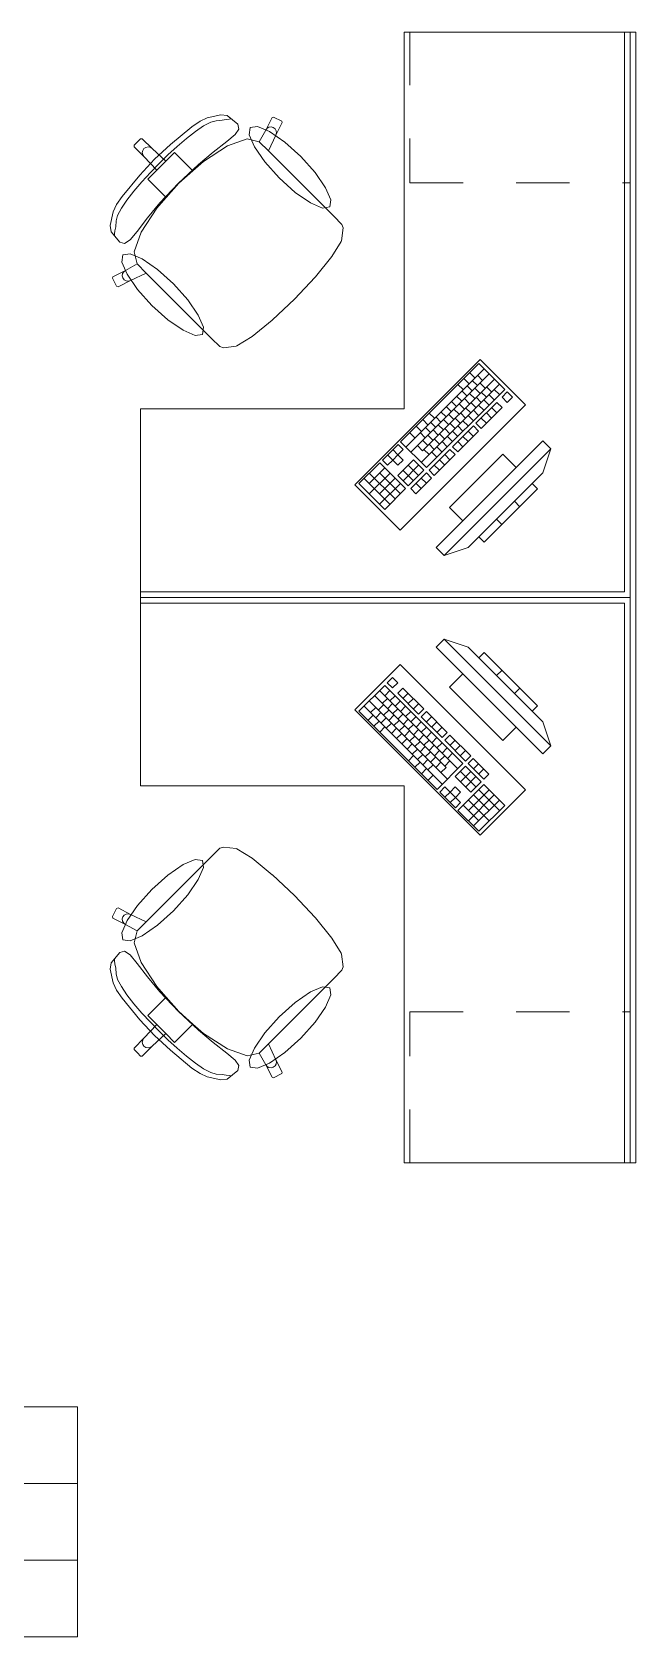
# Model space of a CAD drawing. Header units: inches. Extents: x -38 to 5698, y -33 to 92.
# Drawn here: x 294.52 to 296.123, y 11.549 to 15.807 of the extents above; entities that cross this region are included whole.
import ezdxf

# ---------------------------------------------------------------- set-up
doc = ezdxf.new("R2010")
doc.units = ezdxf.units.IN
doc.header["$MEASUREMENT"] = 0
doc.linetypes.add('Rayas', pattern=[0.282222, 0.141111, -0.141111])
doc.layers.add('02 _ ARQ _ ZON _ Espacio.3D', color=7, linetype='Continuous')
doc.layers.add('Interior - Mobiliario', color=7, linetype='Continuous')

msp = doc.modelspace()

# ---------------------------------------------------------------- linework, layer by layer
at = {"layer": '02 _ ARQ _ ZON _ Espacio.3D', "color": 252, "linetype": 'Continuous', "lineweight": 13}
for p, q in [((294.6402, 12.1596), (291.1814, 12.1596)), ((291.1814, 12.1596), (294.6402, 12.1596)), ((294.6402, 11.5489), (294.6402, 12.1596)), ((294.6402, 12.1596), (294.6402, 11.956)), ((294.6402, 11.956), (291.1814, 11.956)), ((291.1814, 11.956), (294.6402, 11.956)), ((294.6402, 11.956), (294.6402, 11.7525)), ((294.6402, 11.7525), (291.1814, 11.7525)), ((291.1814, 11.7525), (294.6402, 11.7525)), ((294.6402, 11.7525), (294.6402, 11.5489)), ((291.1814, 11.5489), (294.6402, 11.5489)), ((294.6402, 11.5489), (291.1814, 11.5489))]:
    msp.add_line(p, q, dxfattribs=at)
at = {"layer": 'Interior - Mobiliario', "color": 175, "linetype": 'Rayas', "lineweight": 13}
for p, q in [((295.5226, 15.8073), (295.5226, 15.4073)), ((295.5226, 15.4073), (296.1076, 15.4073)), ((295.5226, 12.8073), (295.5226, 13.2073)), ((295.5226, 13.2073), (296.1076, 13.2073))]:
    msp.add_line(p, q, dxfattribs=at)
at = {"layer": 'Interior - Mobiliario', "color": 175, "linetype": 'Continuous', "lineweight": 13}
for p, q in [((296.1226, 15.8073), (296.0926, 15.8073)), ((296.0926, 15.8073), (296.0926, 14.3223)), ((296.1226, 14.3223), (296.1226, 15.8073)), ((295.0208, 15.5877), (294.9846, 15.5799)), ((295.0375, 15.5858), (295.0208, 15.5877)), ((295.0654, 15.5626), (295.0375, 15.5858)), ((294.9437, 15.556), (294.887, 15.5092)), ((294.9294, 15.5249), (294.9532, 15.5435)), ((294.9654, 15.5709), (294.9437, 15.556)), ((294.9532, 15.5435), (294.975, 15.5583)), ((294.9846, 15.5799), (294.9654, 15.5709)), ((294.975, 15.5583), (294.9938, 15.5683)), ((294.9938, 15.5683), (295.0086, 15.5722)), ((295.0086, 15.5722), (295.024, 15.5733)), ((295.024, 15.5733), (295.0348, 15.5754)), ((295.0348, 15.5754), (295.0428, 15.5762)), ((295.0428, 15.5762), (295.0473, 15.577)), ((295.0588, 15.5354), (295.0688, 15.5497)), ((295.0688, 15.5497), (295.0654, 15.5626)), ((295.1398, 15.5475), (295.1224, 15.5165)), ((295.1567, 15.5806), (295.1398, 15.5475)), ((295.1434, 15.5521), (295.1398, 15.5475)), ((295.1485, 15.555), (295.1434, 15.5521)), ((295.1544, 15.5557), (295.1485, 15.555)), ((295.16, 15.5542), (295.1544, 15.5557)), ((295.1608, 15.582), (295.1567, 15.5806)), ((295.1646, 15.5506), (295.16, 15.5542)), ((295.1822, 15.5711), (295.1608, 15.582)), ((295.1674, 15.5455), (295.1646, 15.5506)), ((295.1665, 15.534), (295.1835, 15.5671)), ((295.1681, 15.5396), (295.1674, 15.5455)), ((295.1835, 15.5671), (295.1822, 15.5711)), ((294.7904, 15.5031), (294.7905, 15.5074)), ((294.8165, 15.477), (294.7904, 15.5031)), ((294.7905, 15.5074), (294.799, 15.5159)), ((294.8075, 15.5244), (294.799, 15.5159)), ((294.8118, 15.5244), (294.8075, 15.5244)), ((294.8379, 15.4984), (294.8118, 15.5244)), ((294.8215, 15.5015), (294.8166, 15.4983)), ((294.8273, 15.5027), (294.8215, 15.5015)), ((294.833, 15.5016), (294.8273, 15.5027)), ((294.8379, 15.4984), (294.833, 15.5016)), ((294.887, 15.5092), (294.8448, 15.4701)), ((294.88, 15.4812), (294.9046, 15.5037)), ((294.9046, 15.5037), (294.9294, 15.5249)), ((295.0385, 15.5056), (294.9747, 15.4643)), ((295.0003, 15.4888), (295.0365, 15.5167)), ((295.0365, 15.5167), (295.0588, 15.5354)), ((295.0905, 15.524), (295.0385, 15.5056)), ((295.1224, 15.5165), (295.0905, 15.524)), ((295.1227, 15.5165), (295.1224, 15.5165)), ((295.1227, 15.5165), (295.1469, 15.4922)), ((295.1469, 15.4922), (295.1665, 15.534)), ((295.1665, 15.534), (295.1681, 15.5396)), ((294.8057, 15.4279), (294.8448, 15.4701)), ((294.8122, 15.4876), (294.8133, 15.4934)), ((294.8133, 15.4819), (294.8122, 15.4876)), ((294.8133, 15.4934), (294.8166, 15.4983)), ((294.8165, 15.477), (294.8133, 15.4819)), ((294.8505, 15.4405), (294.8165, 15.477)), ((294.8565, 15.4584), (294.8337, 15.4349)), ((294.8744, 15.4644), (294.8379, 15.4984)), ((294.8565, 15.4584), (294.88, 15.4812)), ((294.8744, 15.4644), (294.8625, 15.4524)), ((294.898, 15.488), (294.8744, 15.4644)), ((294.9192, 15.4669), (294.898, 15.488)), ((294.9466, 15.4395), (294.9192, 15.4669)), ((294.9747, 15.4643), (294.9466, 15.4395)), ((294.961, 15.4561), (295.0003, 15.4888)), ((295.2948, 15.3444), (295.1469, 15.4922)), ((294.7588, 15.3712), (294.8057, 15.4279)), ((294.8337, 15.4349), (294.8112, 15.4103)), ((294.8269, 15.4169), (294.8505, 15.4405)), ((294.848, 15.3957), (294.8269, 15.4169)), ((294.8505, 15.4405), (294.8625, 15.4524)), ((294.9083, 15.4066), (294.961, 15.4561)), ((294.9466, 15.4395), (294.9087, 15.4062)), ((294.79, 15.3855), (294.7714, 15.3617)), ((294.8112, 15.4103), (294.79, 15.3855)), ((294.8754, 15.3683), (294.848, 15.3957)), ((294.9083, 15.4066), (294.8588, 15.3539)), ((294.8754, 15.3683), (294.9087, 15.4062)), ((294.7272, 15.2941), (294.735, 15.3303)), ((294.735, 15.3303), (294.7439, 15.3495)), ((294.7439, 15.3495), (294.7588, 15.3712)), ((294.7566, 15.3399), (294.7466, 15.321)), ((294.7714, 15.3617), (294.7566, 15.3399)), ((294.8093, 15.2764), (294.8506, 15.3402)), ((294.8588, 15.3539), (294.8261, 15.3146)), ((294.8506, 15.3402), (294.8754, 15.3683)), ((295.3203, 15.3189), (295.2948, 15.3444)), ((294.7291, 15.2774), (294.7272, 15.2941)), ((294.7416, 15.2909), (294.7395, 15.2801)), ((294.7427, 15.3063), (294.7416, 15.2909)), ((294.7466, 15.321), (294.7427, 15.3063)), ((294.8261, 15.3146), (294.7981, 15.2784)), ((295.3422, 15.2969), (295.3203, 15.3189)), ((295.3411, 15.2537), (295.3451, 15.2876)), ((295.3451, 15.2876), (295.3422, 15.2969)), ((294.7523, 15.2495), (294.7291, 15.2774)), ((294.7387, 15.2721), (294.7379, 15.2676)), ((294.7395, 15.2801), (294.7387, 15.2721)), ((294.7652, 15.2461), (294.7523, 15.2495)), ((294.7795, 15.2561), (294.7652, 15.2461)), ((294.7981, 15.2784), (294.7795, 15.2561)), ((294.7909, 15.2244), (294.8093, 15.2764)), ((295.3153, 15.2115), (295.3402, 15.2516)), ((295.3402, 15.2516), (295.3411, 15.2537)), ((294.7984, 15.1924), (294.7909, 15.2244)), ((295.2717, 15.1579), (295.3153, 15.2115)), ((294.7343, 15.1581), (294.7674, 15.1751)), ((294.7591, 15.1605), (294.7599, 15.1663)), ((294.7607, 15.1549), (294.7591, 15.1605)), ((294.7599, 15.1663), (294.7628, 15.1715)), ((294.7628, 15.1715), (294.7674, 15.1751)), ((294.7674, 15.1751), (294.7984, 15.1924)), ((294.8227, 15.168), (294.7809, 15.1484)), ((294.7984, 15.1922), (294.7984, 15.1924)), ((294.7984, 15.1922), (294.8227, 15.168)), ((294.9705, 15.0201), (294.8227, 15.168)), ((294.7329, 15.1541), (294.7343, 15.1581)), ((294.7438, 15.1327), (294.7329, 15.1541)), ((294.7478, 15.1314), (294.7438, 15.1327)), ((294.7809, 15.1484), (294.7478, 15.1314)), ((294.7643, 15.1503), (294.7607, 15.1549)), ((294.7694, 15.1475), (294.7643, 15.1503)), ((294.7752, 15.1468), (294.7694, 15.1475)), ((294.7809, 15.1484), (294.7752, 15.1468)), ((295.2162, 15.0987), (295.271, 15.157)), ((295.271, 15.157), (295.2717, 15.1579)), ((295.2162, 15.0987), (295.1578, 15.0439)), ((295.157, 15.0432), (295.1034, 14.9996)), ((295.1578, 15.0439), (295.157, 15.0432)), ((294.996, 14.9946), (294.9705, 15.0201)), ((295.018, 14.9727), (294.996, 14.9946)), ((295.1034, 14.9996), (295.0633, 14.9747)), ((295.0273, 14.9698), (295.018, 14.9727)), ((295.0612, 14.9738), (295.0273, 14.9698)), ((295.0633, 14.9747), (295.0612, 14.9738)), ((295.7056, 14.9278), (295.4979, 14.72)), ((295.7193, 14.914), (295.5116, 14.7063)), ((295.7742, 14.8592), (295.7056, 14.9278)), ((295.7331, 14.9003), (295.5253, 14.6926)), ((295.7605, 14.8729), (295.5528, 14.6652)), ((295.7468, 14.8866), (295.5564, 14.6962)), ((295.6502, 14.8724), (295.6639, 14.8587)), ((295.6658, 14.8879), (295.6795, 14.8742)), ((295.6743, 14.869), (295.688, 14.8553)), ((295.6814, 14.9035), (295.6951, 14.8898)), ((295.6882, 14.8829), (295.7019, 14.8692)), ((295.695, 14.8622), (295.7087, 14.8485)), ((295.702, 14.8967), (295.7157, 14.883)), ((295.7088, 14.8761), (295.7225, 14.8624)), ((295.726, 14.8658), (295.7397, 14.8521)), ((295.5665, 14.6515), (295.7742, 14.8592)), ((295.6328, 14.8275), (295.6465, 14.8138)), ((295.6466, 14.8413), (295.6604, 14.8276)), ((295.6534, 14.8207), (295.6671, 14.807)), ((295.6605, 14.8552), (295.6742, 14.8415)), ((295.6673, 14.8346), (295.681, 14.8208)), ((295.6811, 14.8484), (295.6948, 14.8347)), ((295.6845, 14.8243), (295.6982, 14.8106)), ((295.7534, 14.8246), (295.698, 14.7692)), ((295.6983, 14.8382), (295.712, 14.8244)), ((295.7121, 14.852), (295.7259, 14.8383)), ((295.7189, 14.8314), (295.7327, 14.8176)), ((295.7328, 14.8452), (295.7465, 14.8315)), ((295.7466, 14.8591), (295.7603, 14.8453)), ((295.7671, 14.8109), (295.7534, 14.8246)), ((295.7811, 14.8523), (295.7672, 14.8385)), ((295.7672, 14.8385), (295.7809, 14.8248)), ((295.7809, 14.8248), (295.7948, 14.8386)), ((295.7948, 14.8386), (295.7811, 14.8523)), ((295.5568, 14.7789), (295.5705, 14.7652)), ((295.5741, 14.7962), (295.5878, 14.7825)), ((295.5913, 14.786), (295.605, 14.7722)), ((295.6051, 14.7998), (295.6188, 14.7861)), ((295.6119, 14.7792), (295.6256, 14.7655)), ((295.6189, 14.8136), (295.6327, 14.7999)), ((295.6257, 14.793), (295.6394, 14.7793)), ((295.6396, 14.8069), (295.6533, 14.7931)), ((295.6429, 14.7828), (295.6566, 14.769)), ((295.6568, 14.7966), (295.6705, 14.7829)), ((295.6706, 14.8105), (295.6843, 14.7967)), ((295.6774, 14.7898), (295.6911, 14.7761)), ((295.6912, 14.8037), (295.705, 14.79)), ((295.7051, 14.8175), (295.7188, 14.8038)), ((295.7117, 14.7555), (295.7671, 14.8109)), ((295.7118, 14.7831), (295.7255, 14.7694)), ((295.7257, 14.7969), (295.7394, 14.7832)), ((295.7395, 14.8108), (295.7532, 14.7971)), ((295.5221, 14.7443), (295.5359, 14.7306)), ((295.5395, 14.7616), (295.5532, 14.7479)), ((295.5497, 14.7444), (295.5634, 14.7307)), ((295.5636, 14.7583), (295.5773, 14.7445)), ((295.5703, 14.7376), (295.5841, 14.7239)), ((295.5774, 14.7721), (295.5911, 14.7584)), ((295.5842, 14.7515), (295.5979, 14.7378)), ((295.598, 14.7653), (295.6118, 14.7516)), ((295.6014, 14.7412), (295.6151, 14.7275)), ((295.6152, 14.7551), (295.6289, 14.7414)), ((295.622, 14.7344), (295.6357, 14.7207)), ((295.6291, 14.7689), (295.6428, 14.7552)), ((295.691, 14.7623), (295.6357, 14.7069)), ((295.6359, 14.7483), (295.6496, 14.7346)), ((295.6494, 14.6932), (295.7048, 14.7486)), ((295.6497, 14.7621), (295.6634, 14.7484)), ((295.6633, 14.7346), (295.6771, 14.7209)), ((295.6635, 14.776), (295.6773, 14.7623)), ((295.6772, 14.7485), (295.6909, 14.7348)), ((295.7048, 14.7486), (295.691, 14.7623)), ((295.698, 14.7692), (295.7117, 14.7555)), ((295.491, 14.7131), (295.4494, 14.6716)), ((295.4771, 14.6993), (295.4909, 14.6856)), ((295.4909, 14.6856), (295.5047, 14.6994)), ((295.5047, 14.6994), (295.491, 14.7131)), ((295.4979, 14.72), (295.5665, 14.6515)), ((295.5426, 14.7099), (295.5564, 14.6962)), ((295.5565, 14.7238), (295.5702, 14.7101)), ((295.5598, 14.6997), (295.5735, 14.686)), ((295.6287, 14.7), (295.5733, 14.6446)), ((295.5737, 14.7135), (295.5874, 14.6998)), ((295.5805, 14.6929), (295.5942, 14.6792)), ((295.5875, 14.7274), (295.6012, 14.7137)), ((295.8753, 14.7224), (295.5924, 14.4396)), ((295.5943, 14.7067), (295.608, 14.693)), ((295.6082, 14.7206), (295.6219, 14.7069)), ((295.6137, 14.4184), (295.8965, 14.7012)), ((295.6424, 14.6863), (295.6287, 14.7)), ((295.6357, 14.7069), (295.6494, 14.6932)), ((295.6495, 14.7208), (295.6632, 14.7071)), ((295.8965, 14.7012), (295.8753, 14.7224)), ((295.8965, 14.7012), (295.8753, 14.6376)), ((295.4425, 14.6647), (295.3871, 14.6093)), ((295.4562, 14.6509), (295.4147, 14.6094)), ((295.5111, 14.5961), (295.4425, 14.6647)), ((295.4494, 14.6716), (295.4632, 14.6579)), ((295.4632, 14.6579), (295.477, 14.6717)), ((295.4633, 14.6854), (295.477, 14.6717)), ((295.4909, 14.6856), (295.477, 14.6717)), ((295.477, 14.6717), (295.4907, 14.658)), ((295.5321, 14.672), (295.4906, 14.6304)), ((295.4907, 14.658), (295.5046, 14.6718)), ((295.5046, 14.6718), (295.4909, 14.6856)), ((295.5458, 14.6583), (295.5043, 14.6167)), ((295.5183, 14.6581), (295.5457, 14.6307)), ((295.5596, 14.6446), (295.5321, 14.672)), ((295.5871, 14.6309), (295.6424, 14.6863)), ((295.5872, 14.6585), (295.6009, 14.6448)), ((295.601, 14.6723), (295.6147, 14.6586)), ((295.6149, 14.6862), (295.6286, 14.6724)), ((295.7692, 14.6871), (295.6278, 14.5457)), ((295.6632, 14.5103), (295.8046, 14.6517)), ((295.8046, 14.6517), (295.7692, 14.6871)), ((295.3871, 14.6093), (295.4557, 14.5407)), ((295.401, 14.6231), (295.4695, 14.5545)), ((295.47, 14.6372), (295.4146, 14.5818)), ((295.4148, 14.637), (295.4834, 14.5684)), ((295.4974, 14.6098), (295.442, 14.5544)), ((295.4837, 14.6235), (295.4421, 14.582)), ((295.4424, 14.6371), (295.4972, 14.5822)), ((295.4906, 14.6304), (295.518, 14.603)), ((295.5044, 14.6443), (295.5319, 14.6169)), ((295.518, 14.603), (295.5596, 14.6446)), ((295.5664, 14.6377), (295.5249, 14.5962)), ((295.5386, 14.5824), (295.5801, 14.624)), ((295.5387, 14.61), (295.5524, 14.5963)), ((295.5526, 14.6238), (295.5663, 14.6101)), ((295.5801, 14.624), (295.5664, 14.6377)), ((295.5733, 14.6446), (295.5871, 14.6309)), ((295.8753, 14.6376), (295.6773, 14.4396)), ((295.847, 14.6093), (295.7056, 14.4679)), ((295.8611, 14.5952), (295.847, 14.6093)), ((295.4557, 14.5407), (295.5111, 14.5961)), ((295.5249, 14.5962), (295.5386, 14.5824)), ((295.7197, 14.4537), (295.8611, 14.5952)), ((295.6278, 14.5457), (295.6632, 14.5103)), ((295.7999, 14.5622), (295.814, 14.548)), ((295.7527, 14.515), (295.7669, 14.5009)), ((295.5924, 14.4396), (295.6137, 14.4184)), ((295.6137, 14.4184), (295.6773, 14.4396)), ((295.7056, 14.4679), (295.7197, 14.4537)), ((294.8076, 14.3223), (294.8076, 14.2923)), ((296.0926, 14.3223), (294.8076, 14.3223)), ((296.1226, 14.2923), (296.1226, 14.3223)), ((294.8076, 14.2923), (296.0926, 14.2923)), ((296.0926, 14.2923), (296.0926, 12.8073)), ((296.1226, 12.8073), (296.1226, 14.2923)), ((295.6137, 14.1962), (295.5924, 14.175)), ((295.8965, 13.9134), (295.6137, 14.1962)), ((295.6137, 14.1962), (295.6773, 14.175)), ((295.5924, 14.175), (295.8753, 13.8921)), ((295.6773, 14.175), (295.8753, 13.977)), ((295.7197, 14.1608), (295.7056, 14.1467)), ((295.7056, 14.1467), (295.847, 14.0053)), ((295.8611, 14.0194), (295.7197, 14.1608)), ((295.6632, 14.1043), (295.6278, 14.0689)), ((295.8046, 13.9629), (295.6632, 14.1043)), ((295.7527, 14.0996), (295.7669, 14.1137)), ((295.4557, 14.0739), (295.3871, 14.0053)), ((295.442, 14.0602), (295.6497, 13.8525)), ((295.6634, 13.8662), (295.4557, 14.0739)), ((295.4558, 14.0463), (295.4695, 14.06)), ((295.4763, 14.0945), (295.4626, 14.0807)), ((295.4626, 14.0807), (295.4764, 14.0669)), ((295.4901, 14.0806), (295.4763, 14.0945)), ((295.4764, 14.0669), (295.4901, 14.0806)), ((295.504, 14.0668), (295.4903, 14.0531)), ((295.4903, 14.0531), (295.5456, 13.9977)), ((295.5594, 14.0114), (295.504, 14.0668)), ((295.5041, 14.0392), (295.5178, 14.0529)), ((295.6278, 14.0689), (295.7692, 13.9275)), ((295.7999, 14.0524), (295.814, 14.0666)), ((295.4008, 14.019), (295.6086, 13.8113)), ((295.4146, 14.0328), (295.6223, 13.825)), ((295.4182, 14.0017), (295.4319, 14.0154)), ((295.4283, 14.0465), (295.6187, 13.8561)), ((295.4388, 14.0085), (295.4525, 14.0222)), ((295.449, 14.0257), (295.4628, 14.0394)), ((295.4629, 14.0118), (295.4766, 14.0256)), ((295.4697, 14.0325), (295.4834, 14.0462)), ((295.4767, 13.998), (295.4905, 14.0117)), ((295.4835, 14.0186), (295.4972, 14.0324)), ((295.4974, 14.0048), (295.5111, 14.0185)), ((295.5179, 14.0254), (295.5317, 14.0391)), ((295.5318, 14.0115), (295.5455, 14.0252)), ((295.5456, 13.9977), (295.5594, 14.0114)), ((295.847, 14.0053), (295.8611, 14.0194)), ((295.3871, 14.0053), (295.5948, 13.7976)), ((295.4114, 13.9811), (295.4251, 13.9948)), ((295.4269, 13.9655), (295.4407, 13.9792)), ((295.432, 13.9879), (295.4457, 14.0016)), ((295.4459, 13.974), (295.4596, 13.9877)), ((295.4526, 13.9947), (295.4664, 14.0084)), ((295.4597, 13.9602), (295.4734, 13.9739)), ((295.4665, 13.9808), (295.4802, 13.9945)), ((295.4803, 13.967), (295.494, 13.9807)), ((295.4906, 13.9842), (295.5043, 13.9979)), ((295.5044, 13.9703), (295.5181, 13.984)), ((295.5112, 13.9909), (295.5249, 14.0047)), ((295.5183, 13.9565), (295.532, 13.9702)), ((295.5251, 13.9771), (295.5388, 13.9908)), ((295.5389, 13.9632), (295.5526, 13.977)), ((295.5663, 14.0045), (295.5526, 13.9907)), ((295.5526, 13.9907), (295.608, 13.9354)), ((295.6217, 13.9491), (295.5663, 14.0045)), ((295.5664, 13.9769), (295.5801, 13.9906)), ((295.5803, 13.963), (295.594, 13.9768)), ((295.8965, 13.9134), (295.8753, 13.977)), ((295.4425, 13.9499), (295.4562, 13.9636)), ((295.4735, 13.9463), (295.4873, 13.9601)), ((295.4874, 13.9325), (295.5011, 13.9462)), ((295.4942, 13.9531), (295.5079, 13.9668)), ((295.5012, 13.9186), (295.515, 13.9324)), ((295.508, 13.9393), (295.5217, 13.953)), ((295.5219, 13.9254), (295.5356, 13.9391)), ((295.5321, 13.9426), (295.5458, 13.9563)), ((295.5357, 13.9116), (295.5494, 13.9253)), ((295.546, 13.9288), (295.5597, 13.9425)), ((295.5528, 13.9494), (295.5665, 13.9631)), ((295.5598, 13.9149), (295.5735, 13.9286)), ((295.5666, 13.9356), (295.5803, 13.9493)), ((295.5805, 13.9217), (295.5942, 13.9354)), ((295.5941, 13.9492), (295.6078, 13.9629)), ((295.608, 13.9354), (295.6217, 13.9491)), ((295.6286, 13.9421), (295.6149, 13.9284)), ((295.6149, 13.9284), (295.6703, 13.873)), ((295.684, 13.8868), (295.6286, 13.9421)), ((295.6287, 13.9146), (295.6424, 13.9283)), ((295.7692, 13.9275), (295.8046, 13.9629)), ((295.5151, 13.9048), (295.5288, 13.9185)), ((295.5187, 13.8738), (295.5324, 13.8875)), ((295.5289, 13.8909), (295.5426, 13.9047)), ((295.5428, 13.8771), (295.5565, 13.8908)), ((295.5496, 13.8977), (295.5633, 13.9115)), ((295.5634, 13.8839), (295.5771, 13.8976)), ((295.5737, 13.9011), (295.5874, 13.9148)), ((295.5773, 13.87), (295.591, 13.8838)), ((295.5875, 13.8872), (295.6012, 13.9009)), ((295.5943, 13.9079), (295.608, 13.9216)), ((295.6014, 13.8734), (295.6151, 13.8871)), ((295.6082, 13.894), (295.6219, 13.9077)), ((295.622, 13.8802), (295.6357, 13.8939)), ((295.6426, 13.9007), (295.6563, 13.9144)), ((295.6564, 13.8869), (295.6701, 13.9006)), ((295.6703, 13.873), (295.684, 13.8868)), ((295.8753, 13.8921), (295.8965, 13.9134)), ((295.536, 13.8565), (295.5497, 13.8702)), ((295.5533, 13.8392), (295.567, 13.8529)), ((295.5566, 13.8633), (295.5703, 13.877)), ((295.5705, 13.8494), (295.5842, 13.8631)), ((295.5911, 13.8562), (295.6048, 13.8699)), ((295.5948, 13.7976), (295.6634, 13.8662)), ((295.605, 13.8423), (295.6187, 13.8561)), ((295.6152, 13.8595), (295.6289, 13.8732)), ((295.6703, 13.8593), (295.6429, 13.8318)), ((295.6566, 13.8455), (295.6982, 13.804)), ((295.6568, 13.818), (295.6842, 13.8454)), ((295.7119, 13.8177), (295.6703, 13.8593)), ((295.6909, 13.8798), (295.6772, 13.8661)), ((295.6772, 13.8661), (295.7187, 13.8246)), ((295.7325, 13.8383), (295.6909, 13.8798)), ((295.691, 13.8523), (295.7048, 13.866)), ((295.7049, 13.8384), (295.7186, 13.8521)), ((295.5706, 13.8218), (295.5843, 13.8356)), ((295.6155, 13.8044), (295.6018, 13.7907)), ((295.6293, 13.7906), (295.6155, 13.8044)), ((295.643, 13.8043), (295.6293, 13.7906)), ((295.6429, 13.8318), (295.6845, 13.7903)), ((295.6569, 13.7904), (295.643, 13.8043)), ((295.7188, 13.8108), (295.6502, 13.7422)), ((295.6706, 13.8041), (295.698, 13.8316)), ((295.6845, 13.7903), (295.7119, 13.8177)), ((295.7187, 13.8246), (295.7325, 13.8383)), ((295.7742, 13.7554), (295.7188, 13.8108)), ((295.6018, 13.7907), (295.6433, 13.7491)), ((295.6156, 13.7768), (295.6293, 13.7906)), ((295.6293, 13.7906), (295.6432, 13.7767)), ((295.6295, 13.763), (295.6432, 13.7767)), ((295.6432, 13.7767), (295.6569, 13.7904)), ((295.657, 13.7629), (295.6432, 13.7767)), ((295.6433, 13.7491), (295.657, 13.7629)), ((295.6639, 13.7559), (295.7055, 13.7144)), ((295.6777, 13.7696), (295.7331, 13.7143)), ((295.6778, 13.7421), (295.7327, 13.7969)), ((295.6779, 13.7145), (295.7465, 13.7831)), ((295.6914, 13.7834), (295.7329, 13.7418)), ((295.6918, 13.7007), (295.7603, 13.7692)), ((295.7051, 13.7971), (295.7605, 13.7417)), ((295.7056, 13.6868), (295.7742, 13.7554)), ((295.6502, 13.7422), (295.7056, 13.6868)), ((295.018, 13.6419), (294.996, 13.62)), ((295.0273, 13.6448), (295.018, 13.6419)), ((295.0612, 13.6408), (295.0273, 13.6448)), ((295.0633, 13.6399), (295.0612, 13.6408)), ((295.1034, 13.615), (295.0633, 13.6399)), ((294.9705, 13.5945), (294.8227, 13.4466)), ((294.996, 13.62), (294.9705, 13.5945)), ((295.157, 13.5714), (295.1034, 13.615)), ((295.1578, 13.5707), (295.157, 13.5714)), ((295.2162, 13.5159), (295.1578, 13.5707)), ((295.2162, 13.5159), (295.271, 13.4575)), ((294.7438, 13.4819), (294.7329, 13.4605)), ((294.7329, 13.4605), (294.7343, 13.4564)), ((294.7478, 13.4832), (294.7438, 13.4819)), ((294.7809, 13.4662), (294.7478, 13.4832)), ((294.7607, 13.4597), (294.7591, 13.4541)), ((294.7643, 13.4643), (294.7607, 13.4597)), ((294.7694, 13.4671), (294.7643, 13.4643)), ((294.7752, 13.4678), (294.7694, 13.4671)), ((294.7809, 13.4662), (294.7752, 13.4678)), ((294.8227, 13.4466), (294.7809, 13.4662)), ((295.271, 13.4575), (295.2717, 13.4567)), ((295.2717, 13.4567), (295.3153, 13.4031)), ((294.7343, 13.4564), (294.7674, 13.4395)), ((294.7591, 13.4541), (294.7599, 13.4482)), ((294.7599, 13.4482), (294.7628, 13.4431)), ((294.7628, 13.4431), (294.7674, 13.4395)), ((294.7674, 13.4395), (294.7984, 13.4221)), ((294.7984, 13.4221), (294.7909, 13.3902)), ((294.7984, 13.4224), (294.8227, 13.4466)), ((294.7984, 13.4224), (294.7984, 13.4221)), ((294.7909, 13.3902), (294.8093, 13.3382)), ((295.3153, 13.4031), (295.3402, 13.363)), ((294.7291, 13.3372), (294.7272, 13.3205)), ((294.7523, 13.3651), (294.7291, 13.3372)), ((294.7387, 13.3425), (294.7379, 13.347)), ((294.7395, 13.3345), (294.7387, 13.3425)), ((294.7416, 13.3237), (294.7395, 13.3345)), ((294.7652, 13.3685), (294.7523, 13.3651)), ((294.7795, 13.3585), (294.7652, 13.3685)), ((294.7981, 13.3362), (294.7795, 13.3585)), ((294.8261, 13.3), (294.7981, 13.3362)), ((294.8093, 13.3382), (294.8506, 13.2744)), ((295.3402, 13.363), (295.3411, 13.3609)), ((295.3411, 13.3609), (295.3451, 13.327)), ((294.7272, 13.3205), (294.735, 13.2843)), ((294.7427, 13.3083), (294.7416, 13.3237)), ((294.7466, 13.2935), (294.7427, 13.3083)), ((294.7566, 13.2747), (294.7466, 13.2935)), ((294.8588, 13.2607), (294.8261, 13.3)), ((295.3203, 13.2957), (295.2948, 13.2702)), ((295.3422, 13.3177), (295.3203, 13.2957)), ((295.3451, 13.327), (295.3422, 13.3177)), ((294.735, 13.2843), (294.7439, 13.2651)), ((294.7439, 13.2651), (294.7588, 13.2434)), ((294.7714, 13.2529), (294.7566, 13.2747)), ((294.79, 13.2291), (294.7714, 13.2529)), ((294.8754, 13.2463), (294.848, 13.2189)), ((294.8506, 13.2744), (294.8754, 13.2463)), ((294.9083, 13.208), (294.8588, 13.2607)), ((294.8754, 13.2463), (294.9087, 13.2084)), ((295.2948, 13.2702), (295.1469, 13.1224)), ((294.7588, 13.2434), (294.8057, 13.1867)), ((294.8112, 13.2043), (294.79, 13.2291)), ((294.8337, 13.1797), (294.8112, 13.2043)), ((294.848, 13.2189), (294.8269, 13.1977)), ((294.9083, 13.208), (294.961, 13.1585)), ((294.9466, 13.1751), (294.9087, 13.2084)), ((294.8057, 13.1867), (294.8448, 13.1445)), ((294.8505, 13.1741), (294.8165, 13.1376)), ((294.8269, 13.1977), (294.8505, 13.1741)), ((294.8565, 13.1562), (294.8337, 13.1797)), ((294.8505, 13.1741), (294.8625, 13.1622)), ((294.8744, 13.1502), (294.8625, 13.1622)), ((294.9466, 13.1751), (294.9192, 13.1477)), ((294.9747, 13.1503), (294.9466, 13.1751)), ((294.961, 13.1585), (295.0003, 13.1258)), ((294.8165, 13.1376), (294.7904, 13.1115)), ((294.8379, 13.1162), (294.8118, 13.0901)), ((294.8133, 13.1327), (294.8122, 13.127)), ((294.8122, 13.127), (294.8133, 13.1212)), ((294.8165, 13.1376), (294.8133, 13.1327)), ((294.8133, 13.1212), (294.8166, 13.1163)), ((294.8215, 13.113), (294.8166, 13.1163)), ((294.8379, 13.1162), (294.833, 13.113)), ((294.8744, 13.1502), (294.8379, 13.1162)), ((294.887, 13.1054), (294.8448, 13.1445)), ((294.8565, 13.1562), (294.88, 13.1334)), ((294.898, 13.1266), (294.8744, 13.1502)), ((294.88, 13.1334), (294.9046, 13.1109)), ((294.9192, 13.1477), (294.898, 13.1266)), ((295.0385, 13.109), (294.9747, 13.1503)), ((295.0003, 13.1258), (295.0365, 13.0978)), ((295.1227, 13.0981), (295.1469, 13.1224)), ((295.1469, 13.1224), (295.1665, 13.0806)), ((294.7904, 13.1115), (294.7905, 13.1072)), ((294.7905, 13.1072), (294.799, 13.0987)), ((294.8075, 13.0902), (294.799, 13.0987)), ((294.8118, 13.0901), (294.8075, 13.0902)), ((294.8273, 13.1119), (294.8215, 13.113)), ((294.833, 13.113), (294.8273, 13.1119)), ((294.9437, 13.0585), (294.887, 13.1054)), ((294.9046, 13.1109), (294.9294, 13.0897)), ((294.9294, 13.0897), (294.9532, 13.0711)), ((295.0365, 13.0978), (295.0588, 13.0792)), ((295.0905, 13.0906), (295.0385, 13.109)), ((295.0588, 13.0792), (295.0688, 13.0649)), ((295.1224, 13.0981), (295.0905, 13.0906)), ((295.1227, 13.0981), (295.1224, 13.0981)), ((295.1398, 13.0671), (295.1224, 13.0981)), ((295.1665, 13.0806), (295.1681, 13.0749)), ((295.1665, 13.0806), (295.1835, 13.0475)), ((295.1681, 13.0749), (295.1674, 13.0691)), ((294.9654, 13.0436), (294.9437, 13.0585)), ((294.9532, 13.0711), (294.975, 13.0563)), ((294.9846, 13.0347), (294.9654, 13.0436)), ((294.975, 13.0563), (294.9938, 13.0463)), ((295.0208, 13.0269), (294.9846, 13.0347)), ((294.9938, 13.0463), (295.0086, 13.0424)), ((295.0086, 13.0424), (295.024, 13.0413)), ((295.024, 13.0413), (295.0348, 13.0392)), ((295.0348, 13.0392), (295.0428, 13.0384)), ((295.0654, 13.052), (295.0375, 13.0288)), ((295.0428, 13.0384), (295.0473, 13.0376)), ((295.0688, 13.0649), (295.0654, 13.052)), ((295.1434, 13.0625), (295.1398, 13.0671)), ((295.1567, 13.034), (295.1398, 13.0671)), ((295.1485, 13.0596), (295.1434, 13.0625)), ((295.1544, 13.0588), (295.1485, 13.0596)), ((295.16, 13.0604), (295.1544, 13.0588)), ((295.1608, 13.0326), (295.1567, 13.034)), ((295.1646, 13.064), (295.16, 13.0604)), ((295.1822, 13.0435), (295.1608, 13.0326)), ((295.1674, 13.0691), (295.1646, 13.064)), ((295.1835, 13.0475), (295.1822, 13.0435)), ((295.0375, 13.0288), (295.0208, 13.0269)), ((296.0926, 12.8073), (296.1226, 12.8073))]:
    msp.add_line(p, q, dxfattribs=at)
at = {"layer": 'Interior - Mobiliario', "color": 175, "linetype": 'Continuous', "lineweight": 13, "flags": 128}
for points in [[(296.1076, 14.3073), (296.1076, 15.8073), (295.5076, 15.8073), (295.5076, 14.8073), (294.8076, 14.8073), (294.8076, 14.3073)], [(295.2327, 15.4771), (295.1902, 15.5153), (295.1498, 15.5433), (295.1178, 15.5569), (295.0989, 15.554), (295.096, 15.5351), (295.1096, 15.5031), (295.1376, 15.4627), (295.1758, 15.4202), (295.2182, 15.3821), (295.2586, 15.354), (295.2907, 15.3404), (295.3096, 15.3433), (295.3125, 15.3622), (295.2988, 15.3943), (295.2708, 15.4347)], [(294.8377, 15.0822), (294.7996, 15.1247), (294.7716, 15.1651), (294.758, 15.1971), (294.7608, 15.216), (294.7798, 15.2189), (294.8118, 15.2053), (294.8522, 15.1773), (294.8947, 15.1391), (294.9328, 15.0966), (294.9608, 15.0563), (294.9744, 15.0242), (294.9716, 15.0053), (294.9527, 15.0024), (294.9206, 15.016), (294.8802, 15.0441)], [(295.8293, 14.8179), (295.7091, 14.9381), (295.3768, 14.6058), (295.497, 14.4856)], [(296.1076, 14.3073), (296.1076, 12.8073), (295.5076, 12.8073), (295.5076, 13.8073), (294.8076, 13.8073), (294.8076, 14.3073)], [(295.497, 14.129), (295.3768, 14.0088), (295.7091, 13.6765), (295.8293, 13.7967)], [(294.8377, 13.5324), (294.7996, 13.4899), (294.7716, 13.4495), (294.758, 13.4175), (294.7608, 13.3986), (294.7798, 13.3957), (294.8118, 13.4093), (294.8522, 13.4373), (294.8947, 13.4755), (294.9328, 13.5179), (294.9608, 13.5583), (294.9744, 13.5904), (294.9716, 13.6093), (294.9527, 13.6122), (294.9206, 13.5985), (294.8802, 13.5705)], [(295.2327, 13.1374), (295.1902, 13.0993), (295.1498, 13.0713), (295.1178, 13.0577), (295.0989, 13.0605), (295.096, 13.0795), (295.1096, 13.1115), (295.1376, 13.1519), (295.1758, 13.1944), (295.2182, 13.2325), (295.2586, 13.2605), (295.2907, 13.2741), (295.3096, 13.2713), (295.3125, 13.2524), (295.2988, 13.2203), (295.2708, 13.1799)]]:
    msp.add_lwpolyline(points, close=True, dxfattribs=at)

doc.saveas('drawing.dxf')
